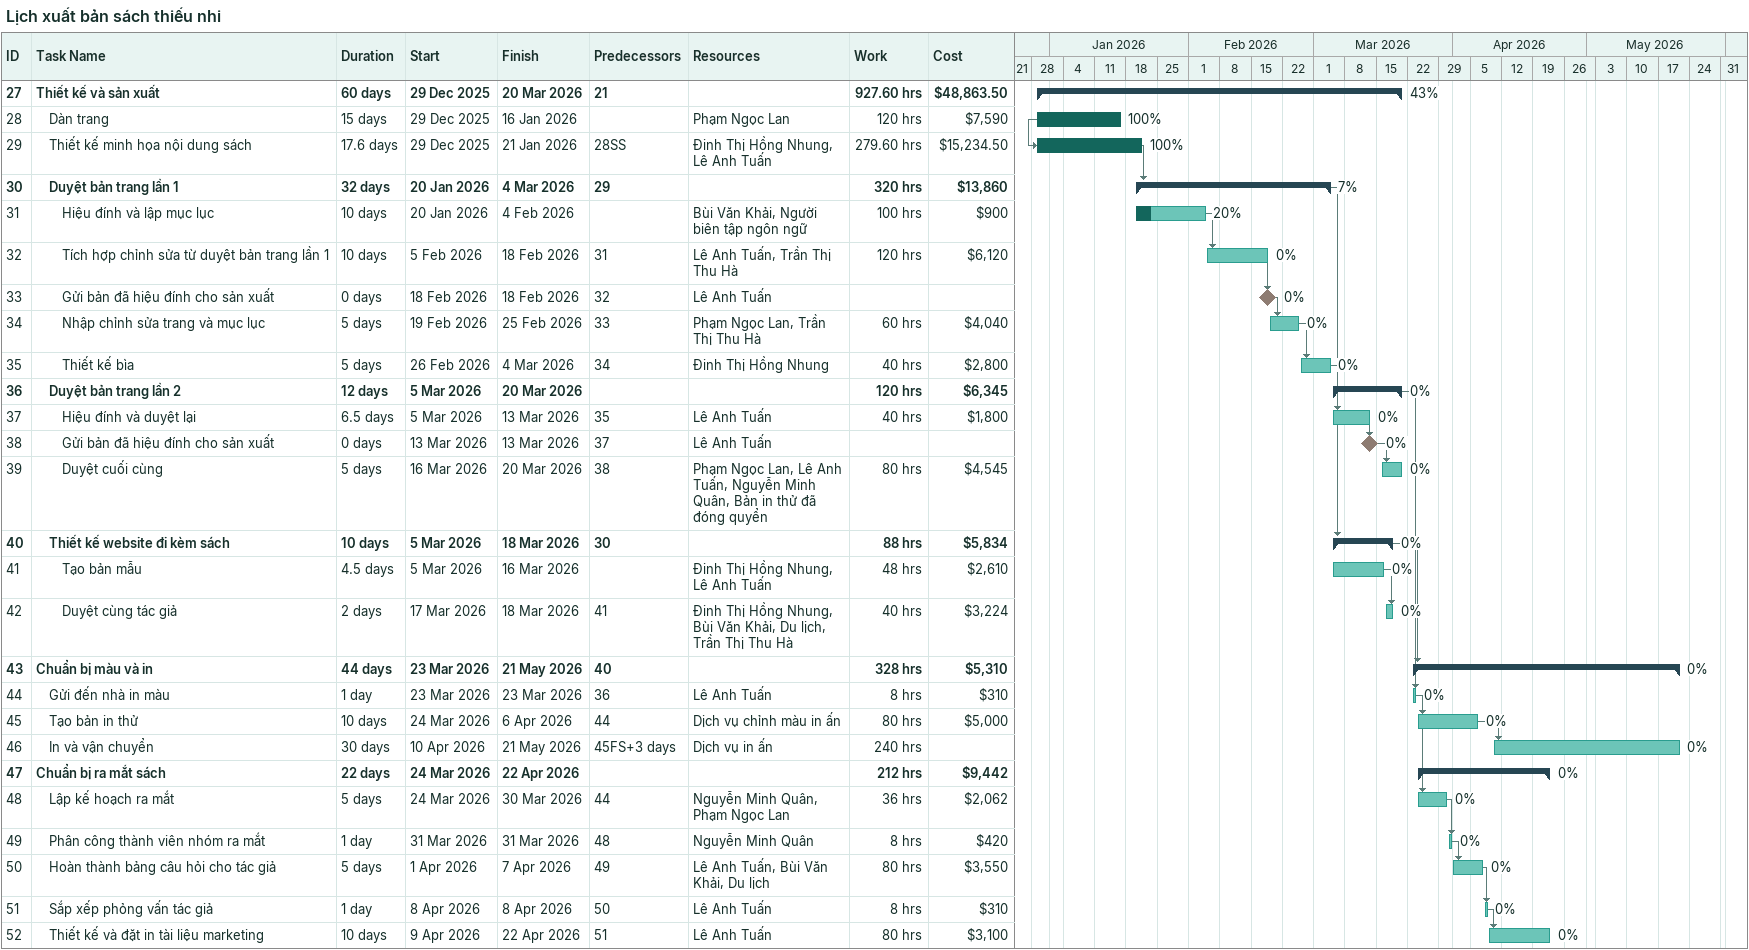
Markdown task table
Lịch xuất bản sách thiếu nhi

| ID | Level | Task | Duration | Start | Finish | Predecessors | Resources | % complete | Work (h) | Cost ($) |
|---|---|---|---|---|---|---|---|---|---|---|
| 27 | 1 | **Thiết kế và sản xuất** | 60d | 2025-12-29 | 2026-03-20 | 21 |  | 43 | 927.60 | 48863.50 |
| 28 | 2 | Dàn trang | 15d | 2025-12-29 | 2026-01-16 |  | Phạm Ngọc Lan | 100 | 120 | 7590 |
| 29 | 2 | Thiết kế minh họa nội dung sách | 17.6d | 2025-12-29 | 2026-01-21 | 28SS | Đinh Thị Hồng Nhung, Lê Anh Tuấn | 100 | 279.60 | 15234.50 |
| 30 | 2 | **Duyệt bản trang lần 1** | 32d | 2026-01-20 | 2026-03-04 | 29 |  | 7 | 320 | 13860 |
| 31 | 3 | Hiệu đính và lập mục lục | 10d | 2026-01-20 | 2026-02-04 |  | Bùi Văn Khải, Người biên tập ngôn ngữ | 20 | 100 | 900 |
| 32 | 3 | Tích hợp chỉnh sửa từ duyệt bản trang lần 1 | 10d | 2026-02-05 | 2026-02-18 | 31 | Lê Anh Tuấn, Trần Thị Thu Hà | 0 | 120 | 6120 |
| 33 | 3 | Gửi bản đã hiệu đính cho sản xuất | 0d | 2026-02-18 | 2026-02-18 | 32 | Lê Anh Tuấn | 0 |  |  |
| 34 | 3 | Nhập chỉnh sửa trang và mục lục | 5d | 2026-02-19 | 2026-02-25 | 33 | Phạm Ngọc Lan, Trần Thị Thu Hà | 0 | 60 | 4040 |
| 35 | 3 | Thiết kế bìa | 5d | 2026-02-26 | 2026-03-04 | 34 | Đinh Thị Hồng Nhung | 0 | 40 | 2800 |
| 36 | 2 | **Duyệt bản trang lần 2** | 12d | 2026-03-05 | 2026-03-20 |  |  | 0 | 120 | 6345 |
| 37 | 3 | Hiệu đính và duyệt lại | 6.5d | 2026-03-05 | 2026-03-13 | 35 | Lê Anh Tuấn | 0 | 40 | 1800 |
| 38 | 3 | Gửi bản đã hiệu đính cho sản xuất | 0d | 2026-03-13 | 2026-03-13 | 37 | Lê Anh Tuấn | 0 |  |  |
| 39 | 3 | Duyệt cuối cùng | 5d | 2026-03-16 | 2026-03-20 | 38 | Phạm Ngọc Lan, Lê Anh Tuấn, Nguyễn Minh Quân, Bản in thử đã đóng quyển | 0 | 80 | 4545 |
| 40 | 2 | **Thiết kế website đi kèm sách** | 10d | 2026-03-05 | 2026-03-18 | 30 |  | 0 | 88 | 5834 |
| 41 | 3 | Tạo bản mẫu | 4.5d | 2026-03-05 | 2026-03-16 |  | Đinh Thị Hồng Nhung, Lê Anh Tuấn | 0 | 48 | 2610 |
| 42 | 3 | Duyệt cùng tác giả | 2d | 2026-03-17 | 2026-03-18 | 41 | Đinh Thị Hồng Nhung, Bùi Văn Khải, Du lịch, Trần Thị Thu Hà | 0 | 40 | 3224 |
| 43 | 1 | **Chuẩn bị màu và in** | 44d | 2026-03-23 | 2026-05-21 | 40 |  | 0 | 328 | 5310 |
| 44 | 2 | Gửi đến nhà in màu | 1d | 2026-03-23 | 2026-03-23 | 36 | Lê Anh Tuấn | 0 | 8 | 310 |
| 45 | 2 | Tạo bản in thử | 10d | 2026-03-24 | 2026-04-06 | 44 | Dịch vụ chỉnh màu in ấn | 0 | 80 | 5000 |
| 46 | 2 | In và vận chuyển | 30d | 2026-04-10 | 2026-05-21 | 45FS+3d | Dịch vụ in ấn | 0 | 240 |  |
| 47 | 1 | **Chuẩn bị ra mắt sách** | 22d | 2026-03-24 | 2026-04-22 |  |  | 0 | 212 | 9442 |
| 48 | 2 | Lập kế hoạch ra mắt | 5d | 2026-03-24 | 2026-03-30 | 44 | Nguyễn Minh Quân, Phạm Ngọc Lan | 0 | 36 | 2062 |
| 49 | 2 | Phân công thành viên nhóm ra mắt | 1d | 2026-03-31 | 2026-03-31 | 48 | Nguyễn Minh Quân | 0 | 8 | 420 |
| 50 | 2 | Hoàn thành bảng câu hỏi cho tác giả | 5d | 2026-04-01 | 2026-04-07 | 49 | Lê Anh Tuấn, Bùi Văn Khải, Du lịch | 0 | 80 | 3550 |
| 51 | 2 | Sắp xếp phỏng vấn tác giả | 1d | 2026-04-08 | 2026-04-08 | 50 | Lê Anh Tuấn | 0 | 8 | 310 |
| 52 | 2 | Thiết kế và đặt in tài liệu marketing | 10d | 2026-04-09 | 2026-04-22 | 51 | Lê Anh Tuấn | 0 | 80 | 3100 |
